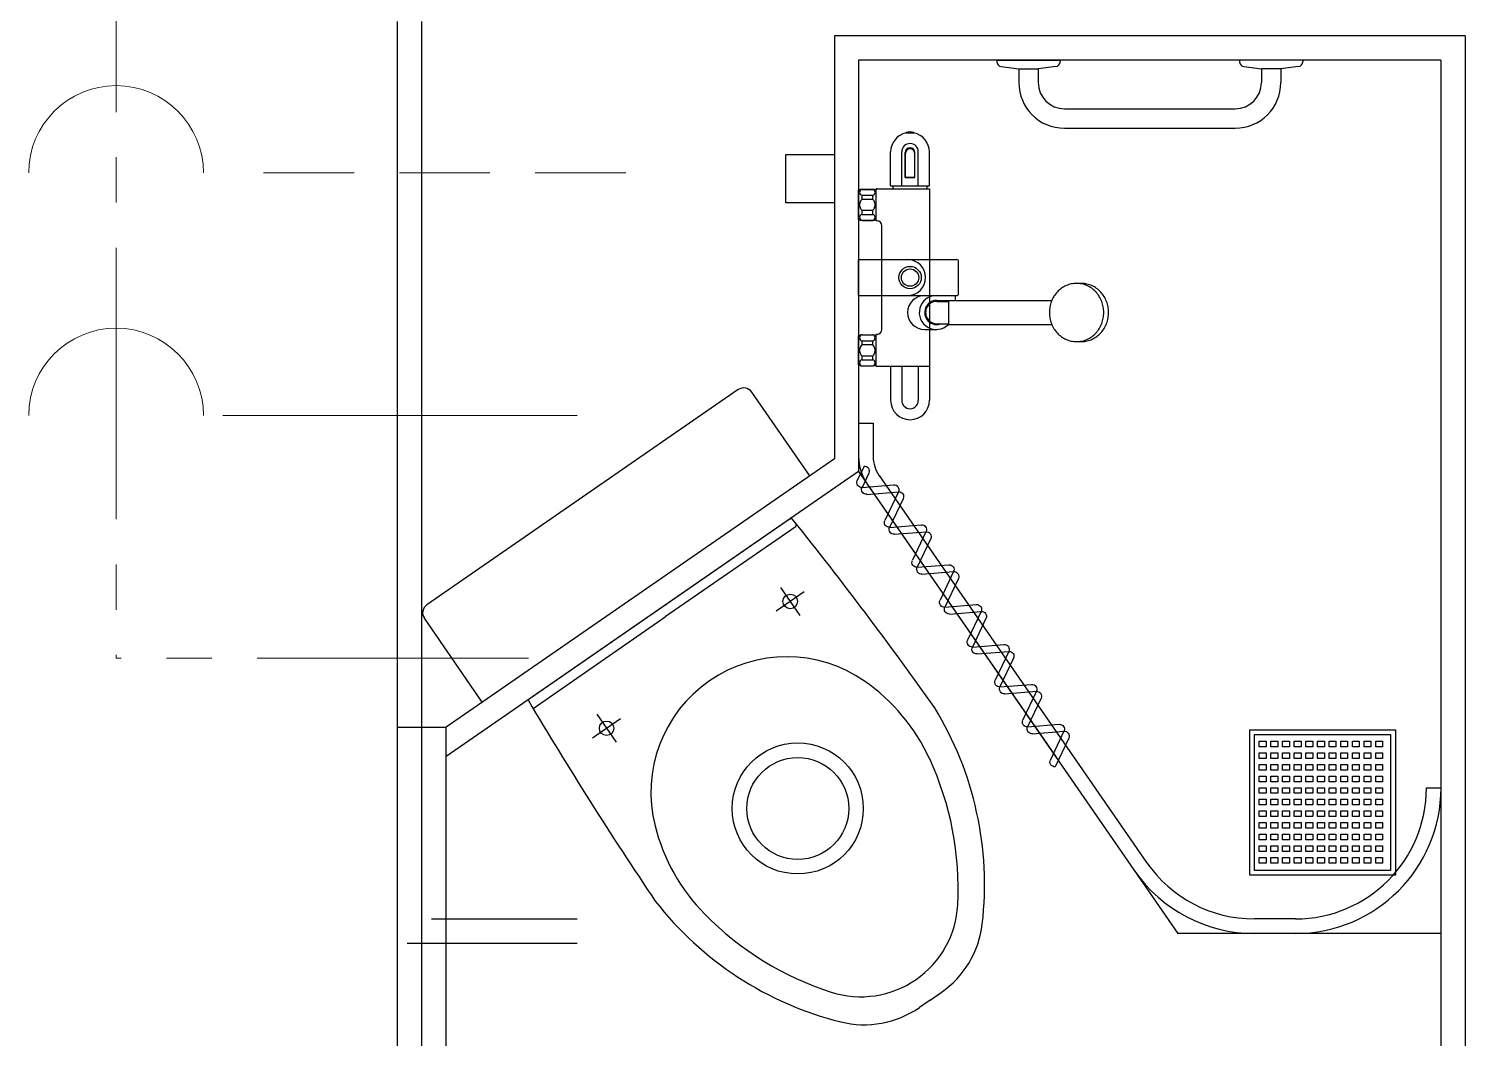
# Model space of a CAD drawing. Extents: x 475189 to 476029, y 1007718 to 1008015.
# Drawn here: x 475795.38 to 475803.32, y 1007849.96 to 1007855.54 of the extents above; entities that cross this region are included whole.
import ezdxf
from ezdxf.enums import TextEntityAlignment as Align

# ---------------------------------------------------------------- set-up
doc = ezdxf.new("R2010")
doc.units = 0
doc.header["$LTSCALE"] = 2
doc.header["$MEASUREMENT"] = 0
doc.linetypes.add('CENTER2', pattern=[1.125, 0.75, -0.125, 0.125, -0.125])
doc.linetypes.add('HIDDEN', pattern=[0.375, 0.25, -0.125])
doc.layers.get('0').update_dxf_attribs({"linetype": 'CONTINUOUS', "lineweight": 0})
doc.layers.add('CUBICLE', color=132, linetype='CONTINUOUS')
doc.layers.add('Lining', color=151, linetype='CONTINUOUS')
doc.layers.add('R.B', color=6, linetype='CONTINUOUS', lineweight=0)
doc.layers.add('TEXT', color=1, linetype='CONTINUOUS', lineweight=0)
doc.styles.add('ROMANS', font='ROMANS.SHX')
doc.styles.add('XT03_5', font='romans', dxfattribs={"width": 0.6, "height": 87.5})

# ---------------------------------------------------------------- blocks, each defined once
blk = doc.blocks.new('EXISTING')
at = {"color": 8, "linetype": 'CENTER2'}
for p in [(475795.8664, 1007858.8299), (475798.1449, 1007852.0626)]:
    blk.add_line(p, (475795.8665, 1007852.0626), dxfattribs=at)
at = {"color": 8, "linetype": 'HIDDEN'}
blk.add_line((475798.681, 1007854.7431), (475796.4562, 1007854.7431), dxfattribs=at)
at = {"color": 8}
blk.add_line((475798.4129, 1007853.4028), (475796.4562, 1007853.4028), dxfattribs=at)
for centre in [(475795.8665, 1007854.7431), (475795.8665, 1007853.4028)]:
    blk.add_arc(centre, 0.4825, 0, 180, dxfattribs=at)
at = {"layer": 'CUBICLE', "color": 8}
for p, q in [((475799.8336, 1007855.4999), (475799.8336, 1007853.1633)), ((475803.3183, 1007855.4999), (475799.8336, 1007855.4999)), ((475803.3183, 1007855.4999), (475803.3183, 1007845.582)), ((475799.9676, 1007855.3658), (475799.9676, 1007853.1766)), ((475803.1842, 1007855.3658), (475799.9676, 1007855.3658)), ((475800.7316, 1007855.3658), (475800.7316, 1007855.3574)), ((475800.7316, 1007855.3658), (475801.08, 1007855.3658)), ((475801.08, 1007855.3658), (475801.08, 1007855.3574)), ((475802.4203, 1007855.3658), (475802.0718, 1007855.3658)), ((475802.0718, 1007855.3658), (475802.0718, 1007855.3574)), ((475802.4203, 1007855.3658), (475802.4203, 1007855.3574)), ((475803.1842, 1007855.3658), (475803.1842, 1007845.582)), ((475800.7551, 1007855.3308), (475800.8522, 1007855.3188)), ((475800.8522, 1007855.3188), (475800.8522, 1007855.2425)), ((475800.8522, 1007855.3188), (475800.9594, 1007855.3188)), ((475801.0565, 1007855.3308), (475800.9594, 1007855.3188)), ((475800.9594, 1007855.3188), (475800.9594, 1007855.2425)), ((475802.0954, 1007855.3308), (475802.1924, 1007855.3188)), ((475802.1924, 1007855.3188), (475802.1924, 1007855.2425)), ((475802.2997, 1007855.3188), (475802.1924, 1007855.3188)), ((475802.3968, 1007855.3308), (475802.2997, 1007855.3188)), ((475802.2997, 1007855.3188), (475802.2997, 1007855.2425)), ((475799.8336, 1007855.0637), (475799.8336, 1007853.6309)), ((475801.1042, 1007855.0978), (475802.0477, 1007855.0978)), ((475800.2303, 1007854.9643), (475800.2303, 1007854.9649)), ((475800.2303, 1007854.9643), (475800.2732, 1007854.9643)), ((475800.2732, 1007854.9649), (475800.2732, 1007854.9643)), ((475801.1042, 1007854.9906), (475802.0477, 1007854.9906)), ((475799.5655, 1007854.5778), (475799.5655, 1007854.8458)), ((475799.5655, 1007854.8458), (475799.8336, 1007854.8458)), ((475800.1445, 1007854.6716), (475800.1445, 1007854.8592)), ((475800.2062, 1007854.6716), (475800.2062, 1007854.86)), ((475800.225, 1007854.7172), (475800.225, 1007854.8558)), ((475800.2263, 1007854.7198), (475800.2263, 1007854.8552)), ((475800.2772, 1007854.7198), (475800.2772, 1007854.8552)), ((475800.2786, 1007854.7172), (475800.2786, 1007854.8558)), ((475800.2973, 1007854.6716), (475800.2973, 1007854.86)), ((475800.359, 1007854.6716), (475800.359, 1007854.8592)), ((475799.9676, 1007854.4866), (475799.9676, 1007854.6475)), ((475799.9864, 1007854.6528), (475800.0454, 1007854.6528)), ((475799.9864, 1007854.652), (475799.9864, 1007854.6528)), ((475799.9864, 1007854.652), (475800.0454, 1007854.652)), ((475800.0454, 1007854.652), (475800.0454, 1007854.6528)), ((475800.0641, 1007854.6555), (475800.359, 1007854.6555)), ((475800.0641, 1007854.4786), (475800.0641, 1007854.6555)), ((475800.0695, 1007854.6555), (475800.0641, 1007854.6555)), ((475800.1445, 1007854.6716), (475800.359, 1007854.6716)), ((475800.1579, 1007854.6555), (475800.1579, 1007854.6716)), ((475800.225, 1007854.7172), (475800.2786, 1007854.7172)), ((475800.2263, 1007854.7198), (475800.2772, 1007854.7198)), ((475800.3456, 1007854.6555), (475800.3456, 1007854.6716)), ((475800.359, 1007854.6555), (475800.359, 1007854.165)), ((475799.8336, 1007854.5778), (475799.5655, 1007854.5778)), ((475799.9864, 1007854.6198), (475800.0454, 1007854.6198)), ((475799.9864, 1007854.5992), (475799.9864, 1007854.6198)), ((475799.9864, 1007854.5992), (475800.0454, 1007854.5992)), ((475800.0454, 1007854.5992), (475800.0454, 1007854.6198)), ((475800.0454, 1007854.5349), (475799.9864, 1007854.5349)), ((475799.9864, 1007854.5143), (475799.9864, 1007854.5349)), ((475799.9864, 1007854.5143), (475800.0454, 1007854.5143)), ((475800.0454, 1007854.5143), (475800.0454, 1007854.5349)), ((475799.9864, 1007854.4821), (475800.0454, 1007854.4821)), ((475799.9864, 1007854.4821), (475799.9864, 1007854.4813)), ((475799.9864, 1007854.4813), (475800.0454, 1007854.4813)), ((475800.0454, 1007854.4821), (475800.0454, 1007854.4813)), ((475800.0695, 1007854.4786), (475800.0641, 1007854.4786)), ((475800.0963, 1007853.8782), (475800.0963, 1007854.4518)), ((475799.9676, 1007854.2642), (475800.2384, 1007854.2642)), ((475799.9676, 1007854.0658), (475799.9676, 1007854.2642)), ((475800.2384, 1007854.2642), (475800.5091, 1007854.2642)), ((475800.5198, 1007854.0765), (475800.5198, 1007854.2534)), ((475800.359, 1007854.165), (475800.359, 1007853.6744)), ((475799.9676, 1007854.0658), (475800.2384, 1007854.0658)), ((475800.2384, 1007854.0658), (475800.5091, 1007854.0658)), ((475800.3994, 1007854.039), (475800.5023, 1007854.039)), ((475800.3994, 1007854.0336), (475800.4637, 1007854.0336)), ((475800.4637, 1007854.039), (475801.0349, 1007854.039)), ((475800.4637, 1007854.039), (475800.4637, 1007853.905)), ((475800.5023, 1007854.039), (475800.5023, 1007854.0658)), ((475800.0641, 1007853.6744), (475800.0641, 1007853.8514)), ((475800.0695, 1007853.8514), (475800.0641, 1007853.8514)), ((475800.3322, 1007853.8782), (475800.3994, 1007853.8782)), ((475800.3994, 1007853.9103), (475800.4637, 1007853.9103)), ((475800.4637, 1007853.905), (475801.0349, 1007853.905)), ((475799.9676, 1007853.6825), (475799.9676, 1007853.8433)), ((475799.9864, 1007853.8487), (475800.0454, 1007853.8487)), ((475799.9864, 1007853.8478), (475799.9864, 1007853.8487)), ((475799.9864, 1007853.8478), (475800.0454, 1007853.8478)), ((475799.9864, 1007853.7951), (475799.9864, 1007853.8157)), ((475799.9864, 1007853.8157), (475800.0454, 1007853.8157)), ((475799.9864, 1007853.7951), (475800.0454, 1007853.7951)), ((475800.0454, 1007853.8478), (475800.0454, 1007853.8487)), ((475800.0454, 1007853.7951), (475800.0454, 1007853.8157)), ((475800.0454, 1007853.7307), (475799.9864, 1007853.7307)), ((475799.9864, 1007853.7101), (475799.9864, 1007853.7307)), ((475799.9864, 1007853.7101), (475800.0454, 1007853.7101)), ((475800.0454, 1007853.7101), (475800.0454, 1007853.7307)), ((475799.9864, 1007853.678), (475800.0454, 1007853.678)), ((475799.9864, 1007853.678), (475799.9864, 1007853.6771)), ((475799.9864, 1007853.6771), (475800.0454, 1007853.6771)), ((475800.0454, 1007853.678), (475800.0454, 1007853.6771)), ((475800.359, 1007853.6744), (475800.0641, 1007853.6744)), ((475800.1445, 1007853.6744), (475800.1445, 1007853.4868)), ((475800.2062, 1007853.6744), (475800.2062, 1007853.4861)), ((475800.2973, 1007853.6744), (475800.2973, 1007853.4861)), ((475800.359, 1007853.6744), (475800.359, 1007853.4868)), ((475799.3027, 1007853.5458), (475797.5824, 1007852.3567)), ((475799.6974, 1007853.0691), (475799.3773, 1007853.5322)), ((475799.9676, 1007853.3611), (475800.048, 1007853.3611)), ((475799.9676, 1007853.3611), (475799.9676, 1007853.093)), ((475800.048, 1007853.3611), (475800.048, 1007853.1766)), ((475799.8336, 1007853.1633), (475797.6892, 1007851.6811)), ((475799.9676, 1007853.093), (475797.6892, 1007851.5181)), ((475799.9974, 1007853.1229), (475799.9599, 1007853.0437)), ((475799.9676, 1007853.093), (475801.7316, 1007850.5409)), ((475800.0238, 1007853.0847), (475799.9863, 1007853.0055)), ((475800.0806, 1007853.0709), (475801.558, 1007850.9336)), ((475799.9863, 1007853.0055), (475800.1609, 1007853.0197)), ((475800.0127, 1007852.9673), (475800.1873, 1007852.9815)), ((475800.0152, 1007853.0242), (475801.0589, 1007851.5142)), ((475800.1873, 1007852.9815), (475800.1123, 1007852.8232)), ((475800.2137, 1007852.9433), (475800.1387, 1007852.785)), ((475799.5849, 1007852.8284), (475798.1542, 1007851.8395)), ((475799.6166, 1007852.7852), (475798.9, 1007852.2899)), ((475800.1387, 1007852.785), (475800.3134, 1007852.7992)), ((475800.1651, 1007852.7468), (475800.3397, 1007852.761)), ((475800.3397, 1007852.761), (475800.2647, 1007852.6027)), ((475800.3661, 1007852.7228), (475800.2911, 1007852.5645)), ((475800.2911, 1007852.5645), (475800.4657, 1007852.5787)), ((475800.3175, 1007852.5263), (475800.4921, 1007852.5405)), ((475800.4921, 1007852.5405), (475800.4171, 1007852.3822)), ((475800.5185, 1007852.5023), (475800.4435, 1007852.344)), ((475799.6672, 1007852.4292), (475799.5129, 1007852.3225)), ((475799.5367, 1007852.453), (475799.6434, 1007852.2987)), ((475800.4435, 1007852.344), (475800.6182, 1007852.3582)), ((475797.8893, 1007851.8193), (475797.5692, 1007852.2824)), ((475798.1693, 1007851.7848), (475798.9, 1007852.2899)), ((475800.4699, 1007852.3058), (475800.6445, 1007852.32)), ((475800.6445, 1007852.32), (475800.5695, 1007852.1617)), ((475800.6709, 1007852.2818), (475800.5959, 1007852.1235)), ((475800.5959, 1007852.1235), (475800.7706, 1007852.1377)), ((475800.6223, 1007852.0853), (475800.797, 1007852.0995)), ((475800.7969, 1007852.0995), (475800.7219, 1007851.9412)), ((475800.8233, 1007852.0613), (475800.7483, 1007851.903)), ((475800.7483, 1007851.903), (475800.923, 1007851.9172)), ((475800.7747, 1007851.8648), (475800.9494, 1007851.879)), ((475800.9494, 1007851.879), (475800.8743, 1007851.7207)), ((475800.9758, 1007851.8408), (475800.9007, 1007851.6825)), ((475798.4986, 1007851.6214), (475798.6529, 1007851.7281)), ((475798.5224, 1007851.7519), (475798.6291, 1007851.5975)), ((475797.4211, 1007845.3139), (475797.4211, 1007851.6811)), ((475797.4211, 1007851.6811), (475797.6892, 1007851.6811)), ((475797.5552, 1007849.4151), (475797.5552, 1007851.6811)), ((475797.6892, 1007849.4151), (475797.6892, 1007851.6811)), ((475800.9007, 1007851.6825), (475801.0754, 1007851.6967)), ((475800.9271, 1007851.6443), (475801.1018, 1007851.6585)), ((475801.1018, 1007851.6585), (475801.0268, 1007851.5001)), ((475802.1281, 1007850.8626), (475802.1281, 1007851.6667)), ((475802.1281, 1007851.6667), (475802.9323, 1007851.6667)), ((475802.1549, 1007850.8894), (475802.1549, 1007851.6399)), ((475802.1549, 1007851.6399), (475802.9055, 1007851.6399)), ((475802.9055, 1007851.6399), (475802.9055, 1007850.8894)), ((475802.9323, 1007851.6667), (475802.9323, 1007850.8626)), ((475801.1281, 1007851.6203), (475801.0532, 1007851.462)), ((475802.1808, 1007851.5726), (475802.1808, 1007851.6038)), ((475802.1808, 1007851.6038), (475802.2182, 1007851.6038)), ((475802.2182, 1007851.5726), (475802.1808, 1007851.5726)), ((475802.2182, 1007851.6038), (475802.2182, 1007851.5726)), ((475802.2451, 1007851.5726), (475802.2451, 1007851.6038)), ((475802.2451, 1007851.6038), (475802.2825, 1007851.6038)), ((475802.2825, 1007851.5726), (475802.2451, 1007851.5726)), ((475802.2825, 1007851.6038), (475802.2825, 1007851.5726)), ((475802.3095, 1007851.5726), (475802.3095, 1007851.6038)), ((475802.3095, 1007851.6038), (475802.3469, 1007851.6038)), ((475802.3469, 1007851.5726), (475802.3095, 1007851.5726)), ((475802.3469, 1007851.6038), (475802.3469, 1007851.5726)), ((475802.3738, 1007851.5726), (475802.3738, 1007851.6038)), ((475802.3738, 1007851.6038), (475802.4112, 1007851.6038)), ((475802.4112, 1007851.5726), (475802.3738, 1007851.5726)), ((475802.4112, 1007851.6038), (475802.4112, 1007851.5726)), ((475802.4381, 1007851.5726), (475802.4381, 1007851.6038)), ((475802.4381, 1007851.6038), (475802.4755, 1007851.6038)), ((475802.4755, 1007851.5726), (475802.4381, 1007851.5726)), ((475802.4755, 1007851.6038), (475802.4755, 1007851.5726)), ((475802.5025, 1007851.5726), (475802.5025, 1007851.6038)), ((475802.5025, 1007851.6038), (475802.5399, 1007851.6038)), ((475802.5399, 1007851.5726), (475802.5025, 1007851.5726)), ((475802.5399, 1007851.6038), (475802.5399, 1007851.5726)), ((475802.5668, 1007851.5726), (475802.5668, 1007851.6038)), ((475802.5668, 1007851.6038), (475802.6042, 1007851.6038)), ((475802.6042, 1007851.5726), (475802.5668, 1007851.5726)), ((475802.6042, 1007851.6038), (475802.6042, 1007851.5726)), ((475802.6311, 1007851.5726), (475802.6311, 1007851.6038)), ((475802.6311, 1007851.6038), (475802.6685, 1007851.6038)), ((475802.6685, 1007851.5726), (475802.6311, 1007851.5726)), ((475802.6685, 1007851.6038), (475802.6685, 1007851.5726)), ((475802.6955, 1007851.5726), (475802.6955, 1007851.6038)), ((475802.6955, 1007851.6038), (475802.7329, 1007851.6038)), ((475802.7329, 1007851.5726), (475802.6955, 1007851.5726)), ((475802.7329, 1007851.6038), (475802.7329, 1007851.5726)), ((475802.7598, 1007851.5726), (475802.7598, 1007851.6038)), ((475802.7598, 1007851.6038), (475802.7972, 1007851.6038)), ((475802.7972, 1007851.5726), (475802.7598, 1007851.5726)), ((475802.7972, 1007851.6038), (475802.7972, 1007851.5726)), ((475802.8241, 1007851.5726), (475802.8241, 1007851.6038)), ((475802.8241, 1007851.6038), (475802.8615, 1007851.6038)), ((475802.8615, 1007851.5726), (475802.8241, 1007851.5726)), ((475802.8615, 1007851.6038), (475802.8615, 1007851.5726)), ((475802.1808, 1007851.5083), (475802.1808, 1007851.5394)), ((475802.1808, 1007851.5394), (475802.2182, 1007851.5394)), ((475802.2182, 1007851.5083), (475802.1808, 1007851.5083)), ((475802.1808, 1007851.4439), (475802.1808, 1007851.4751)), ((475802.1808, 1007851.4751), (475802.2182, 1007851.4751)), ((475802.2182, 1007851.5394), (475802.2182, 1007851.5083)), ((475802.2182, 1007851.4751), (475802.2182, 1007851.4439)), ((475802.2451, 1007851.5083), (475802.2451, 1007851.5394)), ((475802.2451, 1007851.5394), (475802.2825, 1007851.5394)), ((475802.2825, 1007851.5083), (475802.2451, 1007851.5083)), ((475802.2451, 1007851.4439), (475802.2451, 1007851.4751)), ((475802.2451, 1007851.4751), (475802.2825, 1007851.4751)), ((475802.2825, 1007851.5394), (475802.2825, 1007851.5083)), ((475802.2825, 1007851.4751), (475802.2825, 1007851.4439)), ((475802.3095, 1007851.5083), (475802.3095, 1007851.5394)), ((475802.3095, 1007851.5394), (475802.3469, 1007851.5394)), ((475802.3469, 1007851.5083), (475802.3095, 1007851.5083)), ((475802.3095, 1007851.4439), (475802.3095, 1007851.4751)), ((475802.3095, 1007851.4751), (475802.3469, 1007851.4751)), ((475802.3469, 1007851.5394), (475802.3469, 1007851.5083)), ((475802.3469, 1007851.4751), (475802.3469, 1007851.4439)), ((475802.3738, 1007851.5083), (475802.3738, 1007851.5394)), ((475802.3738, 1007851.5394), (475802.4112, 1007851.5394)), ((475802.4112, 1007851.5083), (475802.3738, 1007851.5083)), ((475802.3738, 1007851.4439), (475802.3738, 1007851.4751)), ((475802.3738, 1007851.4751), (475802.4112, 1007851.4751)), ((475802.4112, 1007851.5394), (475802.4112, 1007851.5083)), ((475802.4112, 1007851.4751), (475802.4112, 1007851.4439)), ((475802.4381, 1007851.5083), (475802.4381, 1007851.5394)), ((475802.4381, 1007851.5394), (475802.4755, 1007851.5394)), ((475802.4755, 1007851.5083), (475802.4381, 1007851.5083)), ((475802.4381, 1007851.4439), (475802.4381, 1007851.4751)), ((475802.4381, 1007851.4751), (475802.4755, 1007851.4751)), ((475802.4755, 1007851.5394), (475802.4755, 1007851.5083)), ((475802.4755, 1007851.4751), (475802.4755, 1007851.4439)), ((475802.5025, 1007851.5083), (475802.5025, 1007851.5394)), ((475802.5025, 1007851.5394), (475802.5399, 1007851.5394)), ((475802.5399, 1007851.5083), (475802.5025, 1007851.5083)), ((475802.5025, 1007851.4439), (475802.5025, 1007851.4751)), ((475802.5025, 1007851.4751), (475802.5399, 1007851.4751)), ((475802.5399, 1007851.5394), (475802.5399, 1007851.5083)), ((475802.5399, 1007851.4751), (475802.5399, 1007851.4439)), ((475802.5668, 1007851.5083), (475802.5668, 1007851.5394)), ((475802.5668, 1007851.5394), (475802.6042, 1007851.5394)), ((475802.6042, 1007851.5083), (475802.5668, 1007851.5083)), ((475802.5668, 1007851.4439), (475802.5668, 1007851.4751)), ((475802.5668, 1007851.4751), (475802.6042, 1007851.4751)), ((475802.6042, 1007851.5394), (475802.6042, 1007851.5083)), ((475802.6042, 1007851.4751), (475802.6042, 1007851.4439)), ((475802.6311, 1007851.5083), (475802.6311, 1007851.5394)), ((475802.6311, 1007851.5394), (475802.6685, 1007851.5394)), ((475802.6685, 1007851.5083), (475802.6311, 1007851.5083)), ((475802.6311, 1007851.4439), (475802.6311, 1007851.4751)), ((475802.6311, 1007851.4751), (475802.6685, 1007851.4751)), ((475802.6685, 1007851.5394), (475802.6685, 1007851.5083)), ((475802.6685, 1007851.4751), (475802.6685, 1007851.4439)), ((475802.6955, 1007851.5083), (475802.6955, 1007851.5394)), ((475802.6955, 1007851.5394), (475802.7329, 1007851.5394)), ((475802.7329, 1007851.5083), (475802.6955, 1007851.5083)), ((475802.6955, 1007851.4439), (475802.6955, 1007851.4751)), ((475802.6955, 1007851.4751), (475802.7329, 1007851.4751)), ((475802.7329, 1007851.5394), (475802.7329, 1007851.5083)), ((475802.7329, 1007851.4751), (475802.7329, 1007851.4439)), ((475802.7598, 1007851.5083), (475802.7598, 1007851.5394)), ((475802.7598, 1007851.5394), (475802.7972, 1007851.5394)), ((475802.7972, 1007851.5083), (475802.7598, 1007851.5083)), ((475802.7598, 1007851.4439), (475802.7598, 1007851.4751)), ((475802.7598, 1007851.4751), (475802.7972, 1007851.4751)), ((475802.7972, 1007851.5394), (475802.7972, 1007851.5083)), ((475802.7972, 1007851.4751), (475802.7972, 1007851.4439)), ((475802.8241, 1007851.5083), (475802.8241, 1007851.5394)), ((475802.8241, 1007851.5394), (475802.8615, 1007851.5394)), ((475802.8615, 1007851.5083), (475802.8241, 1007851.5083)), ((475802.8241, 1007851.4439), (475802.8241, 1007851.4751)), ((475802.8241, 1007851.4751), (475802.8615, 1007851.4751)), ((475802.8615, 1007851.5394), (475802.8615, 1007851.5083)), ((475802.8615, 1007851.4751), (475802.8615, 1007851.4439)), ((475802.2182, 1007851.4439), (475802.1808, 1007851.4439)), ((475802.1808, 1007851.3796), (475802.1808, 1007851.4108)), ((475802.1808, 1007851.4108), (475802.2182, 1007851.4108)), ((475802.2182, 1007851.4108), (475802.2182, 1007851.3796)), ((475802.2825, 1007851.4439), (475802.2451, 1007851.4439)), ((475802.2451, 1007851.3796), (475802.2451, 1007851.4108)), ((475802.2451, 1007851.4108), (475802.2825, 1007851.4108)), ((475802.2825, 1007851.4108), (475802.2825, 1007851.3796)), ((475802.3469, 1007851.4439), (475802.3095, 1007851.4439)), ((475802.3095, 1007851.3796), (475802.3095, 1007851.4108)), ((475802.3095, 1007851.4108), (475802.3469, 1007851.4108)), ((475802.3469, 1007851.4108), (475802.3469, 1007851.3796)), ((475802.4112, 1007851.4439), (475802.3738, 1007851.4439)), ((475802.3738, 1007851.3796), (475802.3738, 1007851.4108)), ((475802.3738, 1007851.4108), (475802.4112, 1007851.4108)), ((475802.4112, 1007851.4108), (475802.4112, 1007851.3796)), ((475802.4755, 1007851.4439), (475802.4381, 1007851.4439)), ((475802.4381, 1007851.3796), (475802.4381, 1007851.4108)), ((475802.4381, 1007851.4108), (475802.4755, 1007851.4108)), ((475802.4755, 1007851.4108), (475802.4755, 1007851.3796)), ((475802.5399, 1007851.4439), (475802.5025, 1007851.4439)), ((475802.5025, 1007851.3796), (475802.5025, 1007851.4108)), ((475802.5025, 1007851.4108), (475802.5399, 1007851.4108)), ((475802.5399, 1007851.4108), (475802.5399, 1007851.3796)), ((475802.6042, 1007851.4439), (475802.5668, 1007851.4439)), ((475802.5668, 1007851.3796), (475802.5668, 1007851.4108)), ((475802.5668, 1007851.4108), (475802.6042, 1007851.4108)), ((475802.6042, 1007851.4108), (475802.6042, 1007851.3796)), ((475802.6685, 1007851.4439), (475802.6311, 1007851.4439)), ((475802.6311, 1007851.3796), (475802.6311, 1007851.4108)), ((475802.6311, 1007851.4108), (475802.6685, 1007851.4108)), ((475802.6685, 1007851.4108), (475802.6685, 1007851.3796)), ((475802.7329, 1007851.4439), (475802.6955, 1007851.4439)), ((475802.6955, 1007851.3796), (475802.6955, 1007851.4108)), ((475802.6955, 1007851.4108), (475802.7329, 1007851.4108)), ((475802.7329, 1007851.4108), (475802.7329, 1007851.3796)), ((475802.7972, 1007851.4439), (475802.7598, 1007851.4439)), ((475802.7598, 1007851.3796), (475802.7598, 1007851.4108)), ((475802.7598, 1007851.4108), (475802.7972, 1007851.4108)), ((475802.7972, 1007851.4108), (475802.7972, 1007851.3796)), ((475802.8615, 1007851.4439), (475802.8241, 1007851.4439)), ((475802.8241, 1007851.3796), (475802.8241, 1007851.4108)), ((475802.8241, 1007851.4108), (475802.8615, 1007851.4108)), ((475802.8615, 1007851.4108), (475802.8615, 1007851.3796)), ((475802.2182, 1007851.3796), (475802.1808, 1007851.3796)), ((475802.1808, 1007851.3153), (475802.1808, 1007851.3464)), ((475802.1808, 1007851.3464), (475802.2182, 1007851.3464)), ((475802.2182, 1007851.3153), (475802.1808, 1007851.3153)), ((475802.2182, 1007851.3464), (475802.2182, 1007851.3153)), ((475802.2825, 1007851.3796), (475802.2451, 1007851.3796)), ((475802.2451, 1007851.3153), (475802.2451, 1007851.3464)), ((475802.2451, 1007851.3464), (475802.2825, 1007851.3464)), ((475802.2825, 1007851.3153), (475802.2451, 1007851.3153)), ((475802.2825, 1007851.3464), (475802.2825, 1007851.3153)), ((475802.3469, 1007851.3796), (475802.3095, 1007851.3796)), ((475802.3095, 1007851.3153), (475802.3095, 1007851.3464)), ((475802.3095, 1007851.3464), (475802.3469, 1007851.3464)), ((475802.3469, 1007851.3153), (475802.3095, 1007851.3153)), ((475802.3469, 1007851.3464), (475802.3469, 1007851.3153)), ((475802.4112, 1007851.3796), (475802.3738, 1007851.3796)), ((475802.3738, 1007851.3153), (475802.3738, 1007851.3464)), ((475802.3738, 1007851.3464), (475802.4112, 1007851.3464)), ((475802.4112, 1007851.3153), (475802.3738, 1007851.3153)), ((475802.4112, 1007851.3464), (475802.4112, 1007851.3153)), ((475802.4755, 1007851.3796), (475802.4381, 1007851.3796)), ((475802.4381, 1007851.3153), (475802.4381, 1007851.3464)), ((475802.4381, 1007851.3464), (475802.4755, 1007851.3464)), ((475802.4755, 1007851.3153), (475802.4381, 1007851.3153)), ((475802.4755, 1007851.3464), (475802.4755, 1007851.3153)), ((475802.5399, 1007851.3796), (475802.5025, 1007851.3796)), ((475802.5025, 1007851.3153), (475802.5025, 1007851.3464)), ((475802.5025, 1007851.3464), (475802.5399, 1007851.3464)), ((475802.5399, 1007851.3153), (475802.5025, 1007851.3153)), ((475802.5399, 1007851.3464), (475802.5399, 1007851.3153)), ((475802.6042, 1007851.3796), (475802.5668, 1007851.3796)), ((475802.5668, 1007851.3153), (475802.5668, 1007851.3464)), ((475802.5668, 1007851.3464), (475802.6042, 1007851.3464)), ((475802.6042, 1007851.3153), (475802.5668, 1007851.3153)), ((475802.6042, 1007851.3464), (475802.6042, 1007851.3153)), ((475802.6685, 1007851.3796), (475802.6311, 1007851.3796)), ((475802.6311, 1007851.3153), (475802.6311, 1007851.3464)), ((475802.6311, 1007851.3464), (475802.6685, 1007851.3464)), ((475802.6685, 1007851.3153), (475802.6311, 1007851.3153)), ((475802.6685, 1007851.3464), (475802.6685, 1007851.3153)), ((475802.7329, 1007851.3796), (475802.6955, 1007851.3796)), ((475802.6955, 1007851.3153), (475802.6955, 1007851.3464)), ((475802.6955, 1007851.3464), (475802.7329, 1007851.3464)), ((475802.7329, 1007851.3153), (475802.6955, 1007851.3153)), ((475802.7329, 1007851.3464), (475802.7329, 1007851.3153)), ((475802.7972, 1007851.3796), (475802.7598, 1007851.3796)), ((475802.7598, 1007851.3153), (475802.7598, 1007851.3464)), ((475802.7598, 1007851.3464), (475802.7972, 1007851.3464)), ((475802.7972, 1007851.3153), (475802.7598, 1007851.3153)), ((475802.7972, 1007851.3464), (475802.7972, 1007851.3153)), ((475802.8615, 1007851.3796), (475802.8241, 1007851.3796)), ((475802.8241, 1007851.3153), (475802.8241, 1007851.3464)), ((475802.8241, 1007851.3464), (475802.8615, 1007851.3464)), ((475802.8615, 1007851.3153), (475802.8241, 1007851.3153)), ((475802.8615, 1007851.3464), (475802.8615, 1007851.3153)), ((475803.1038, 1007851.3451), (475803.1842, 1007851.3451)), ((475802.1808, 1007851.2509), (475802.1808, 1007851.2821)), ((475802.1808, 1007851.2821), (475802.2182, 1007851.2821)), ((475802.2182, 1007851.2509), (475802.1808, 1007851.2509)), ((475802.2182, 1007851.2821), (475802.2182, 1007851.2509)), ((475802.2451, 1007851.2509), (475802.2451, 1007851.2821)), ((475802.2451, 1007851.2821), (475802.2825, 1007851.2821)), ((475802.2825, 1007851.2509), (475802.2451, 1007851.2509)), ((475802.2825, 1007851.2821), (475802.2825, 1007851.2509)), ((475802.3095, 1007851.2509), (475802.3095, 1007851.2821)), ((475802.3095, 1007851.2821), (475802.3469, 1007851.2821)), ((475802.3469, 1007851.2509), (475802.3095, 1007851.2509)), ((475802.3469, 1007851.2821), (475802.3469, 1007851.2509)), ((475802.3738, 1007851.2509), (475802.3738, 1007851.2821)), ((475802.3738, 1007851.2821), (475802.4112, 1007851.2821)), ((475802.4112, 1007851.2509), (475802.3738, 1007851.2509)), ((475802.4112, 1007851.2821), (475802.4112, 1007851.2509)), ((475802.4381, 1007851.2509), (475802.4381, 1007851.2821)), ((475802.4381, 1007851.2821), (475802.4755, 1007851.2821)), ((475802.4755, 1007851.2509), (475802.4381, 1007851.2509)), ((475802.4755, 1007851.2821), (475802.4755, 1007851.2509)), ((475802.5025, 1007851.2509), (475802.5025, 1007851.2821)), ((475802.5025, 1007851.2821), (475802.5399, 1007851.2821)), ((475802.5399, 1007851.2509), (475802.5025, 1007851.2509)), ((475802.5399, 1007851.2821), (475802.5399, 1007851.2509)), ((475802.5668, 1007851.2509), (475802.5668, 1007851.2821)), ((475802.5668, 1007851.2821), (475802.6042, 1007851.2821)), ((475802.6042, 1007851.2509), (475802.5668, 1007851.2509)), ((475802.6042, 1007851.2821), (475802.6042, 1007851.2509)), ((475802.6311, 1007851.2509), (475802.6311, 1007851.2821)), ((475802.6311, 1007851.2821), (475802.6685, 1007851.2821)), ((475802.6685, 1007851.2509), (475802.6311, 1007851.2509)), ((475802.6685, 1007851.2821), (475802.6685, 1007851.2509)), ((475802.6955, 1007851.2509), (475802.6955, 1007851.2821)), ((475802.6955, 1007851.2821), (475802.7329, 1007851.2821)), ((475802.7329, 1007851.2509), (475802.6955, 1007851.2509)), ((475802.7329, 1007851.2821), (475802.7329, 1007851.2509)), ((475802.7598, 1007851.2509), (475802.7598, 1007851.2821)), ((475802.7598, 1007851.2821), (475802.7972, 1007851.2821)), ((475802.7972, 1007851.2509), (475802.7598, 1007851.2509)), ((475802.7972, 1007851.2821), (475802.7972, 1007851.2509)), ((475802.8241, 1007851.2509), (475802.8241, 1007851.2821)), ((475802.8241, 1007851.2821), (475802.8615, 1007851.2821)), ((475802.8615, 1007851.2509), (475802.8241, 1007851.2509)), ((475802.8615, 1007851.2821), (475802.8615, 1007851.2509)), ((475802.1808, 1007851.1866), (475802.1808, 1007851.2178)), ((475802.1808, 1007851.2178), (475802.2182, 1007851.2178)), ((475802.2182, 1007851.1866), (475802.1808, 1007851.1866)), ((475802.1808, 1007851.1223), (475802.1808, 1007851.1534)), ((475802.1808, 1007851.1534), (475802.2182, 1007851.1534)), ((475802.2182, 1007851.2178), (475802.2182, 1007851.1866)), ((475802.2182, 1007851.1534), (475802.2182, 1007851.1223)), ((475802.2451, 1007851.1866), (475802.2451, 1007851.2178)), ((475802.2451, 1007851.2178), (475802.2825, 1007851.2178)), ((475802.2825, 1007851.1866), (475802.2451, 1007851.1866)), ((475802.2451, 1007851.1223), (475802.2451, 1007851.1534)), ((475802.2451, 1007851.1534), (475802.2825, 1007851.1534)), ((475802.2825, 1007851.2178), (475802.2825, 1007851.1866)), ((475802.2825, 1007851.1534), (475802.2825, 1007851.1223)), ((475802.3095, 1007851.1866), (475802.3095, 1007851.2178)), ((475802.3095, 1007851.2178), (475802.3469, 1007851.2178)), ((475802.3469, 1007851.1866), (475802.3095, 1007851.1866)), ((475802.3095, 1007851.1223), (475802.3095, 1007851.1534)), ((475802.3095, 1007851.1534), (475802.3469, 1007851.1534)), ((475802.3469, 1007851.2178), (475802.3469, 1007851.1866)), ((475802.3469, 1007851.1534), (475802.3469, 1007851.1223)), ((475802.3738, 1007851.1866), (475802.3738, 1007851.2178)), ((475802.3738, 1007851.2178), (475802.4112, 1007851.2178)), ((475802.4112, 1007851.1866), (475802.3738, 1007851.1866)), ((475802.3738, 1007851.1223), (475802.3738, 1007851.1534)), ((475802.3738, 1007851.1534), (475802.4112, 1007851.1534)), ((475802.4112, 1007851.2178), (475802.4112, 1007851.1866)), ((475802.4112, 1007851.1534), (475802.4112, 1007851.1223)), ((475802.4381, 1007851.1866), (475802.4381, 1007851.2178)), ((475802.4381, 1007851.2178), (475802.4755, 1007851.2178)), ((475802.4755, 1007851.1866), (475802.4381, 1007851.1866)), ((475802.4381, 1007851.1223), (475802.4381, 1007851.1534)), ((475802.4381, 1007851.1534), (475802.4755, 1007851.1534)), ((475802.4755, 1007851.2178), (475802.4755, 1007851.1866)), ((475802.4755, 1007851.1534), (475802.4755, 1007851.1223)), ((475802.5025, 1007851.1866), (475802.5025, 1007851.2178)), ((475802.5025, 1007851.2178), (475802.5399, 1007851.2178)), ((475802.5399, 1007851.1866), (475802.5025, 1007851.1866)), ((475802.5025, 1007851.1223), (475802.5025, 1007851.1534)), ((475802.5025, 1007851.1534), (475802.5399, 1007851.1534)), ((475802.5399, 1007851.2178), (475802.5399, 1007851.1866)), ((475802.5399, 1007851.1534), (475802.5399, 1007851.1223)), ((475802.5668, 1007851.1866), (475802.5668, 1007851.2178)), ((475802.5668, 1007851.2178), (475802.6042, 1007851.2178)), ((475802.6042, 1007851.1866), (475802.5668, 1007851.1866)), ((475802.5668, 1007851.1223), (475802.5668, 1007851.1534)), ((475802.5668, 1007851.1534), (475802.6042, 1007851.1534)), ((475802.6042, 1007851.2178), (475802.6042, 1007851.1866)), ((475802.6042, 1007851.1534), (475802.6042, 1007851.1223)), ((475802.6311, 1007851.1866), (475802.6311, 1007851.2178)), ((475802.6311, 1007851.2178), (475802.6685, 1007851.2178)), ((475802.6685, 1007851.1866), (475802.6311, 1007851.1866)), ((475802.6311, 1007851.1223), (475802.6311, 1007851.1534)), ((475802.6311, 1007851.1534), (475802.6685, 1007851.1534)), ((475802.6685, 1007851.2178), (475802.6685, 1007851.1866)), ((475802.6685, 1007851.1534), (475802.6685, 1007851.1223)), ((475802.6955, 1007851.1866), (475802.6955, 1007851.2178)), ((475802.6955, 1007851.2178), (475802.7329, 1007851.2178)), ((475802.7329, 1007851.1866), (475802.6955, 1007851.1866)), ((475802.6955, 1007851.1223), (475802.6955, 1007851.1534)), ((475802.6955, 1007851.1534), (475802.7329, 1007851.1534)), ((475802.7329, 1007851.2178), (475802.7329, 1007851.1866)), ((475802.7329, 1007851.1534), (475802.7329, 1007851.1223)), ((475802.7598, 1007851.1866), (475802.7598, 1007851.2178)), ((475802.7598, 1007851.2178), (475802.7972, 1007851.2178)), ((475802.7972, 1007851.1866), (475802.7598, 1007851.1866)), ((475802.7598, 1007851.1223), (475802.7598, 1007851.1534)), ((475802.7598, 1007851.1534), (475802.7972, 1007851.1534)), ((475802.7972, 1007851.2178), (475802.7972, 1007851.1866)), ((475802.7972, 1007851.1534), (475802.7972, 1007851.1223)), ((475802.8241, 1007851.1866), (475802.8241, 1007851.2178)), ((475802.8241, 1007851.2178), (475802.8615, 1007851.2178)), ((475802.8615, 1007851.1866), (475802.8241, 1007851.1866)), ((475802.8241, 1007851.1223), (475802.8241, 1007851.1534)), ((475802.8241, 1007851.1534), (475802.8615, 1007851.1534)), ((475802.8615, 1007851.2178), (475802.8615, 1007851.1866)), ((475802.8615, 1007851.1534), (475802.8615, 1007851.1223)), ((475802.2182, 1007851.1223), (475802.1808, 1007851.1223)), ((475802.1808, 1007851.058), (475802.1808, 1007851.0891)), ((475802.1808, 1007851.0891), (475802.2182, 1007851.0891)), ((475802.2182, 1007851.0891), (475802.2182, 1007851.058)), ((475802.2825, 1007851.1223), (475802.2451, 1007851.1223)), ((475802.2451, 1007851.058), (475802.2451, 1007851.0891)), ((475802.2451, 1007851.0891), (475802.2825, 1007851.0891)), ((475802.2825, 1007851.0891), (475802.2825, 1007851.058)), ((475802.3469, 1007851.1223), (475802.3095, 1007851.1223)), ((475802.3095, 1007851.058), (475802.3095, 1007851.0891)), ((475802.3095, 1007851.0891), (475802.3469, 1007851.0891)), ((475802.3469, 1007851.0891), (475802.3469, 1007851.058)), ((475802.4112, 1007851.1223), (475802.3738, 1007851.1223)), ((475802.3738, 1007851.058), (475802.3738, 1007851.0891)), ((475802.3738, 1007851.0891), (475802.4112, 1007851.0891)), ((475802.4112, 1007851.0891), (475802.4112, 1007851.058)), ((475802.4755, 1007851.1223), (475802.4381, 1007851.1223)), ((475802.4381, 1007851.058), (475802.4381, 1007851.0891)), ((475802.4381, 1007851.0891), (475802.4755, 1007851.0891)), ((475802.4755, 1007851.0891), (475802.4755, 1007851.058)), ((475802.5399, 1007851.1223), (475802.5025, 1007851.1223)), ((475802.5025, 1007851.058), (475802.5025, 1007851.0891)), ((475802.5025, 1007851.0891), (475802.5399, 1007851.0891)), ((475802.5399, 1007851.0891), (475802.5399, 1007851.058)), ((475802.6042, 1007851.1223), (475802.5668, 1007851.1223)), ((475802.5668, 1007851.058), (475802.5668, 1007851.0891)), ((475802.5668, 1007851.0891), (475802.6042, 1007851.0891)), ((475802.6042, 1007851.0891), (475802.6042, 1007851.058)), ((475802.6685, 1007851.1223), (475802.6311, 1007851.1223)), ((475802.6311, 1007851.058), (475802.6311, 1007851.0891)), ((475802.6311, 1007851.0891), (475802.6685, 1007851.0891)), ((475802.6685, 1007851.0891), (475802.6685, 1007851.058)), ((475802.7329, 1007851.1223), (475802.6955, 1007851.1223)), ((475802.6955, 1007851.058), (475802.6955, 1007851.0891)), ((475802.6955, 1007851.0891), (475802.7329, 1007851.0891)), ((475802.7329, 1007851.0891), (475802.7329, 1007851.058)), ((475802.7972, 1007851.1223), (475802.7598, 1007851.1223)), ((475802.7598, 1007851.058), (475802.7598, 1007851.0891)), ((475802.7598, 1007851.0891), (475802.7972, 1007851.0891)), ((475802.7972, 1007851.0891), (475802.7972, 1007851.058)), ((475802.8615, 1007851.1223), (475802.8241, 1007851.1223)), ((475802.8241, 1007851.058), (475802.8241, 1007851.0891)), ((475802.8241, 1007851.0891), (475802.8615, 1007851.0891)), ((475802.8615, 1007851.0891), (475802.8615, 1007851.058)), ((475802.2182, 1007851.058), (475802.1808, 1007851.058)), ((475802.1808, 1007850.9936), (475802.1808, 1007851.0248)), ((475802.1808, 1007851.0248), (475802.2182, 1007851.0248)), ((475802.2182, 1007850.9936), (475802.1808, 1007850.9936)), ((475802.2182, 1007851.0248), (475802.2182, 1007850.9936)), ((475802.2825, 1007851.058), (475802.2451, 1007851.058)), ((475802.2451, 1007850.9936), (475802.2451, 1007851.0248)), ((475802.2451, 1007851.0248), (475802.2825, 1007851.0248)), ((475802.2825, 1007850.9936), (475802.2451, 1007850.9936)), ((475802.2825, 1007851.0248), (475802.2825, 1007850.9936)), ((475802.3469, 1007851.058), (475802.3095, 1007851.058)), ((475802.3095, 1007850.9936), (475802.3095, 1007851.0248)), ((475802.3095, 1007851.0248), (475802.3469, 1007851.0248)), ((475802.3469, 1007850.9936), (475802.3095, 1007850.9936)), ((475802.3469, 1007851.0248), (475802.3469, 1007850.9936)), ((475802.4112, 1007851.058), (475802.3738, 1007851.058)), ((475802.3738, 1007850.9936), (475802.3738, 1007851.0248)), ((475802.3738, 1007851.0248), (475802.4112, 1007851.0248)), ((475802.4112, 1007850.9936), (475802.3738, 1007850.9936)), ((475802.4112, 1007851.0248), (475802.4112, 1007850.9936)), ((475802.4755, 1007851.058), (475802.4381, 1007851.058)), ((475802.4381, 1007850.9936), (475802.4381, 1007851.0248)), ((475802.4381, 1007851.0248), (475802.4755, 1007851.0248)), ((475802.4755, 1007850.9936), (475802.4381, 1007850.9936)), ((475802.4755, 1007851.0248), (475802.4755, 1007850.9936)), ((475802.5399, 1007851.058), (475802.5025, 1007851.058)), ((475802.5025, 1007850.9936), (475802.5025, 1007851.0248)), ((475802.5025, 1007851.0248), (475802.5399, 1007851.0248)), ((475802.5399, 1007850.9936), (475802.5025, 1007850.9936)), ((475802.5399, 1007851.0248), (475802.5399, 1007850.9936)), ((475802.6042, 1007851.058), (475802.5668, 1007851.058)), ((475802.5668, 1007850.9936), (475802.5668, 1007851.0248)), ((475802.5668, 1007851.0248), (475802.6042, 1007851.0248)), ((475802.6042, 1007850.9936), (475802.5668, 1007850.9936)), ((475802.6042, 1007851.0248), (475802.6042, 1007850.9936)), ((475802.6685, 1007851.058), (475802.6311, 1007851.058)), ((475802.6311, 1007850.9936), (475802.6311, 1007851.0248)), ((475802.6311, 1007851.0248), (475802.6685, 1007851.0248)), ((475802.6685, 1007850.9936), (475802.6311, 1007850.9936)), ((475802.6685, 1007851.0248), (475802.6685, 1007850.9936)), ((475802.7329, 1007851.058), (475802.6955, 1007851.058)), ((475802.6955, 1007850.9936), (475802.6955, 1007851.0248)), ((475802.6955, 1007851.0248), (475802.7329, 1007851.0248)), ((475802.7329, 1007850.9936), (475802.6955, 1007850.9936)), ((475802.7329, 1007851.0248), (475802.7329, 1007850.9936)), ((475802.7972, 1007851.058), (475802.7598, 1007851.058)), ((475802.7598, 1007850.9936), (475802.7598, 1007851.0248)), ((475802.7598, 1007851.0248), (475802.7972, 1007851.0248)), ((475802.7972, 1007850.9936), (475802.7598, 1007850.9936)), ((475802.7972, 1007851.0248), (475802.7972, 1007850.9936)), ((475802.8615, 1007851.058), (475802.8241, 1007851.058)), ((475802.8241, 1007850.9936), (475802.8241, 1007851.0248)), ((475802.8241, 1007851.0248), (475802.8615, 1007851.0248)), ((475802.8615, 1007850.9936), (475802.8241, 1007850.9936)), ((475802.8615, 1007851.0248), (475802.8615, 1007850.9936)), ((475802.1808, 1007850.9293), (475802.1808, 1007850.9604)), ((475802.1808, 1007850.9604), (475802.2182, 1007850.9604)), ((475802.2182, 1007850.9293), (475802.1808, 1007850.9293)), ((475802.2182, 1007850.9604), (475802.2182, 1007850.9293)), ((475802.2451, 1007850.9293), (475802.2451, 1007850.9604)), ((475802.2451, 1007850.9604), (475802.2825, 1007850.9604)), ((475802.2825, 1007850.9293), (475802.2451, 1007850.9293)), ((475802.2825, 1007850.9604), (475802.2825, 1007850.9293)), ((475802.3095, 1007850.9293), (475802.3095, 1007850.9604)), ((475802.3095, 1007850.9604), (475802.3469, 1007850.9604)), ((475802.3469, 1007850.9293), (475802.3095, 1007850.9293)), ((475802.3469, 1007850.9604), (475802.3469, 1007850.9293)), ((475802.3738, 1007850.9293), (475802.3738, 1007850.9604)), ((475802.3738, 1007850.9604), (475802.4112, 1007850.9604)), ((475802.4112, 1007850.9293), (475802.3738, 1007850.9293)), ((475802.4112, 1007850.9604), (475802.4112, 1007850.9293)), ((475802.4381, 1007850.9293), (475802.4381, 1007850.9604)), ((475802.4381, 1007850.9604), (475802.4755, 1007850.9604)), ((475802.4755, 1007850.9293), (475802.4381, 1007850.9293)), ((475802.4755, 1007850.9604), (475802.4755, 1007850.9293)), ((475802.5025, 1007850.9293), (475802.5025, 1007850.9604)), ((475802.5025, 1007850.9604), (475802.5399, 1007850.9604)), ((475802.5399, 1007850.9293), (475802.5025, 1007850.9293)), ((475802.5399, 1007850.9604), (475802.5399, 1007850.9293)), ((475802.5668, 1007850.9293), (475802.5668, 1007850.9604)), ((475802.5668, 1007850.9604), (475802.6042, 1007850.9604)), ((475802.6042, 1007850.9293), (475802.5668, 1007850.9293)), ((475802.6042, 1007850.9604), (475802.6042, 1007850.9293)), ((475802.6311, 1007850.9293), (475802.6311, 1007850.9604)), ((475802.6311, 1007850.9604), (475802.6685, 1007850.9604)), ((475802.6685, 1007850.9293), (475802.6311, 1007850.9293)), ((475802.6685, 1007850.9604), (475802.6685, 1007850.9293)), ((475802.6955, 1007850.9293), (475802.6955, 1007850.9604)), ((475802.6955, 1007850.9604), (475802.7329, 1007850.9604)), ((475802.7329, 1007850.9293), (475802.6955, 1007850.9293)), ((475802.7329, 1007850.9604), (475802.7329, 1007850.9293)), ((475802.7598, 1007850.9293), (475802.7598, 1007850.9604)), ((475802.7598, 1007850.9604), (475802.7972, 1007850.9604)), ((475802.7972, 1007850.9293), (475802.7598, 1007850.9293)), ((475802.7972, 1007850.9604), (475802.7972, 1007850.9293)), ((475802.8241, 1007850.9293), (475802.8241, 1007850.9604)), ((475802.8241, 1007850.9604), (475802.8615, 1007850.9604)), ((475802.8615, 1007850.9293), (475802.8241, 1007850.9293)), ((475802.8615, 1007850.9604), (475802.8615, 1007850.9293)), ((475802.9323, 1007850.8626), (475802.1281, 1007850.8626)), ((475802.9055, 1007850.8894), (475802.1549, 1007850.8894)), ((475802.3817, 1007850.6213), (475802.1534, 1007850.6213)), ((475802.3801, 1007850.5409), (475801.7316, 1007850.5409)), ((475803.1842, 1007850.5409), (475802.1534, 1007850.5409)), ((475800.3632, 1007850.1731), (475800.4229, 1007850.2143)), ((475800.3632, 1007850.1731), (475800.3035, 1007850.1318))]:
    blk.add_line(p, q, dxfattribs=at)
for centre, radius in [((475800.2518, 1007854.165), 0.0617), ((475800.2518, 1007854.165), 0.0482), ((475799.5901, 1007852.3758), 0.0402), ((475798.5758, 1007851.6747), 0.0402), ((475799.6316, 1007851.2315), 0.3619), ((475799.6316, 1007851.2315), 0.2815)]:
    blk.add_circle(centre, radius, dxfattribs=at)
for centre, radius, start, end in [((475800.7584, 1007855.3574), 0.0268, 180, 262.9835), ((475801.0532, 1007855.3574), 0.0268, 277.0165, 0), ((475802.0986, 1007855.3574), 0.0268, 180, 262.9835), ((475802.3935, 1007855.3574), 0.0268, 277.0165, 0), ((475801.1042, 1007855.2425), 0.252, 180, 270), ((475801.1042, 1007855.2425), 0.1447, 180, 270), ((475802.0477, 1007855.2425), 0.1447, 270, 0), ((475802.0477, 1007855.2425), 0.252, 270, 0), ((475800.2518, 1007854.8592), 0.1072, 101.52717, 180), ((475800.233, 1007854.9649), 0.00268, 102.83959, 180), ((475800.2518, 1007854.8825), 0.0871, 77.16041, 102.83959), ((475800.2705, 1007854.9649), 0.00268, 0, 77.16041), ((475800.2518, 1007854.8592), 0.1072, 0, 78.47283), ((475800.2518, 1007854.86), 0.0456, 90, 180), ((475800.2518, 1007854.8558), 0.0268, 90, 180), ((475800.2518, 1007854.8552), 0.0255, 90, 180), ((475800.2518, 1007854.86), 0.0456, 0, 90), ((475800.2518, 1007854.8558), 0.0268, 0, 90), ((475800.2518, 1007854.8552), 0.0255, 0, 90), ((475800.2518, 1007854.851), 0.0255, 90, 180), ((475800.2518, 1007854.851), 0.0255, 0, 90), ((475799.9863, 1007854.6175), 0.0353, 89.90958, 121.98121), ((475799.9893, 1007854.6359), 0.0164, 100.38886, 259.61114), ((475800.0454, 1007854.6175), 0.0353, 58.01879, 90.09042), ((475800.0424, 1007854.6359), 0.0164, 280.38886, 79.61114), ((475800.0173, 1007854.5671), 0.0444, 173.49259, 186.5074), ((475800.0178, 1007854.567), 0.0448, 160.55039, 173.46893), ((475800.0192, 1007854.5665), 0.0463, 147.87873, 160.53257), ((475800.0209, 1007854.5654), 0.0484, 135.58729, 147.87021), ((475800.0108, 1007854.5654), 0.0484, 32.12979, 44.41271), ((475800.0126, 1007854.5665), 0.0463, 19.46743, 32.12127), ((475800.0139, 1007854.567), 0.0448, 6.53107, 19.44961), ((475800.0144, 1007854.5671), 0.0444, 353.4926, 6.50741), ((475799.9863, 1007854.5166), 0.0353, 238.01879, 270.09042), ((475799.9893, 1007854.4982), 0.0164, 100.38886, 259.61114), ((475800.0178, 1007854.5671), 0.0448, 186.53107, 199.44961), ((475800.0192, 1007854.5676), 0.0463, 199.46743, 212.12127), ((475800.0209, 1007854.5687), 0.0484, 212.12979, 224.41271), ((475800.0108, 1007854.5687), 0.0484, 315.58729, 327.87021), ((475800.0424, 1007854.4982), 0.0164, 280.38886, 79.61114), ((475800.0454, 1007854.5166), 0.0353, 269.90958, 301.98121), ((475800.0126, 1007854.5676), 0.0463, 327.87873, 340.53257), ((475800.0139, 1007854.5671), 0.0448, 340.55039, 353.46893), ((475800.0695, 1007854.4518), 0.0268, 0, 90), ((475800.2384, 1007854.165), 0.0992, 270, 90), ((475800.5091, 1007854.2534), 0.0107, 0, 90), ((475801.177, 1007853.9815), 0.1528, 125.6372, 137.01305), ((475801.1737, 1007853.9861), 0.1471, 113.96564, 125.63307), ((475801.1719, 1007853.9901), 0.1428, 102.05453, 113.95528), ((475801.1714, 1007853.9923), 0.1405, 90.00848, 102.03938), ((475801.1714, 1007853.9923), 0.1405, 77.96062, 89.99152), ((475801.1982, 1007853.9926), 0.1402, 83.36539, 95.28982), ((475801.1709, 1007853.9901), 0.1428, 66.04472, 77.94547), ((475801.198, 1007853.9913), 0.1415, 71.4971, 83.34949), ((475801.1691, 1007853.9861), 0.1471, 54.36693, 66.03436), ((475801.1969, 1007853.9881), 0.1449, 59.81913, 71.48465), ((475801.1658, 1007853.9815), 0.1528, 42.98695, 54.3628), ((475801.1943, 1007853.9837), 0.15, 48.41171, 59.81222), ((475801.1903, 1007853.9792), 0.156, 37.30626, 48.41087), ((475800.3322, 1007853.972), 0.0938, 90, 270), ((475800.3965, 1007853.972), 0.0938, 90, 315.34833), ((475800.3994, 1007853.972), 0.067, 90, 293.07588), ((475800.3994, 1007853.972), 0.0617, 90, 270.00036), ((475800.5091, 1007854.0765), 0.0107, 270, 0), ((475801.1908, 1007853.9725), 0.1694, 158.88235, 169.50151), ((475801.1865, 1007853.9741), 0.1649, 148.08016, 158.89273), ((475801.1816, 1007853.9773), 0.1591, 137.01107, 148.08709), ((475801.1612, 1007853.9773), 0.1591, 31.91291, 42.98893), ((475801.1562, 1007853.9741), 0.1649, 21.10727, 31.91984), ((475801.152, 1007853.9725), 0.1694, 10.49849, 21.11765), ((475801.1855, 1007853.9755), 0.1621, 26.48665, 37.3108), ((475801.1808, 1007853.9731), 0.1674, 15.89832, 26.49523), ((475801.1774, 1007853.9721), 0.1709, 5.4601, 15.90948), ((475801.1932, 1007853.972), 0.1719, 169.48917, 180.00648), ((475801.1932, 1007853.972), 0.1719, 179.99352, 190.51083), ((475801.1908, 1007853.9715), 0.1694, 190.49849, 201.11765), ((475801.152, 1007853.9715), 0.1694, 338.88235, 349.50151), ((475801.1496, 1007853.972), 0.1719, 359.99352, 10.51083), ((475801.1496, 1007853.972), 0.1719, 349.48917, 0.00648), ((475801.1773, 1007853.9718), 0.171, 344.64405, 355.08819), ((475801.1761, 1007853.972), 0.1722, 355.07575, 5.47251), ((475800.0695, 1007853.8782), 0.0268, 270, 0), ((475801.1865, 1007853.9698), 0.1649, 201.10727, 211.91984), ((475801.1816, 1007853.9667), 0.1591, 211.91291, 222.98893), ((475801.177, 1007853.9624), 0.1528, 222.98695, 234.3628), ((475801.1658, 1007853.9624), 0.1528, 305.6372, 317.01305), ((475801.1941, 1007853.9605), 0.1503, 300.79652, 312.18177), ((475801.1612, 1007853.9667), 0.1591, 317.01107, 328.08709), ((475801.1901, 1007853.965), 0.1563, 312.18229, 323.27135), ((475801.1562, 1007853.9698), 0.1649, 328.08016, 338.89273), ((475801.1852, 1007853.9686), 0.1624, 323.26656, 334.0771), ((475801.1806, 1007853.9709), 0.1676, 334.06835, 344.65531), ((475799.9863, 1007853.8134), 0.0353, 89.90958, 121.98121), ((475799.9893, 1007853.8318), 0.0164, 100.38886, 259.61114), ((475800.0178, 1007853.7628), 0.0448, 160.55039, 173.46893), ((475800.0192, 1007853.7623), 0.0463, 147.87873, 160.53257), ((475800.0209, 1007853.7612), 0.0484, 135.58729, 147.87021), ((475800.0454, 1007853.8134), 0.0353, 58.01879, 90.09042), ((475800.0424, 1007853.8318), 0.0164, 280.38886, 79.61114), ((475800.0108, 1007853.7612), 0.0484, 32.12979, 44.41271), ((475800.0126, 1007853.7623), 0.0463, 19.46743, 32.12127), ((475800.0139, 1007853.7628), 0.0448, 6.53107, 19.44961), ((475801.1737, 1007853.9578), 0.1471, 234.36693, 246.03436), ((475801.1719, 1007853.9539), 0.1428, 246.04472, 257.94547), ((475801.1714, 1007853.9516), 0.1405, 257.96062, 269.99152), ((475801.1714, 1007853.9516), 0.1405, 270.00848, 282.03938), ((475801.1982, 1007853.9514), 0.1402, 265.33983, 277.26369), ((475801.1709, 1007853.9539), 0.1428, 282.05453, 293.95528), ((475801.198, 1007853.9527), 0.1416, 277.27948, 289.12463), ((475801.1691, 1007853.9578), 0.1471, 293.96564, 305.63307), ((475801.1968, 1007853.9561), 0.1451, 289.13683, 300.78993), ((475800.0173, 1007853.7629), 0.0444, 173.4926, 186.50741), ((475799.9893, 1007853.694), 0.0164, 100.38886, 259.61114), ((475800.0178, 1007853.763), 0.0448, 186.53107, 199.44961), ((475800.0192, 1007853.7635), 0.0463, 199.46743, 212.12127), ((475800.0209, 1007853.7646), 0.0484, 212.12979, 224.41271), ((475800.0108, 1007853.7646), 0.0484, 315.58729, 327.87021), ((475800.0424, 1007853.694), 0.0164, 280.38886, 79.61114), ((475800.0126, 1007853.7635), 0.0463, 327.87873, 340.53257), ((475800.0139, 1007853.763), 0.0448, 340.55039, 353.46893), ((475800.0144, 1007853.7629), 0.0444, 353.49259, 6.5074), ((475799.9863, 1007853.7124), 0.0353, 238.01879, 270.09042), ((475800.0454, 1007853.7124), 0.0353, 269.90958, 301.98121), ((475799.3332, 1007853.5017), 0.0536, 34.65274, 124.65261), ((475800.2518, 1007853.4868), 0.1072, 180, 270), ((475800.2518, 1007853.4861), 0.0456, 180, 270), ((475800.2518, 1007853.4868), 0.1072, 270, 0), ((475800.2518, 1007853.4861), 0.0456, 270, 0), ((475800.2357, 1007853.1766), 0.2681, 180, 214.65261), ((475800.2357, 1007853.1766), 0.1876, 180, 214.65261), ((475799.594, 1007852.8152), 0.0161, 38.67974, 124.65285), ((475782.601, 1007839.2111), 21.7838, 35.26114, 38.67974), ((475799.6074, 1007852.7984), 0.0161, 304.65285, 38.62316), ((475797.6133, 1007852.3129), 0.0536, 124.65259, 214.65274), ((475799.5706, 1007851.3197), 0.7505, 55.11337, 194.19233), ((475799.3866, 1007851.0558), 1.0722, 24.78921, 55.11337), ((475816.8947, 1007862.9155), 21.7838, 210.5865, 214.04456), ((475798.7923, 1007850.8104), 1.8709, 353.32816, 31.46436), ((475798.8075, 1007850.7884), 1.7101, 357.02933, 24.78921), ((475802.3801, 1007851.3451), 0.8042, 270, 0), ((475802.3801, 1007851.3451), 0.7237, 270, 0), ((475799.8825, 1007851.3986), 1.0722, 194.19233, 224.5165), ((475802.1534, 1007851.3451), 0.7237, 214.6524, 270), ((475802.1534, 1007851.3451), 0.8042, 214.65249, 270), ((475800.3221, 1007851.8678), 1.8709, 217.84134, 255.97754), ((475799.9799, 1007850.7275), 0.5361, 252.27638, 357.02933), ((475800.3373, 1007851.8458), 1.7101, 224.5165, 252.27638), ((475800.1181, 1007850.6553), 0.5361, 304.65285, 353.32816), ((475799.9987, 1007850.5728), 0.5361, 255.97754, 304.65285)]:
    blk.add_arc(centre, radius, start, end, dxfattribs=at)
at = {"layer": 'CUBICLE', "color": 8, "extrusion": (0, 0, -1)}
for centre, major_axis, start_param, end_param in [((475799.9996, 1007853.0962), (0.0199, -0.0179), 3.898197, 5.992603), ((475799.9842, 1007853.0322), (0.0199, -0.0179), 0.756598, 2.851052), ((475800.0106, 1007852.9941), (0.0199, -0.0179), 0.756598, 2.851052), ((475800.1631, 1007852.993), (0.0199, -0.0179), 3.898197, 5.992603), ((475800.1895, 1007852.9548), (0.0199, -0.0179), 3.898197, 5.992603), ((475800.1366, 1007852.8117), (-0.0179, -0.0199), 5.468979, 7.563393), ((475800.163, 1007852.7735), (0.0199, -0.0179), 0.75659, 2.851004), ((475800.3155, 1007852.7725), (0.0199, -0.0179), 3.898228, 5.992639), ((475800.3419, 1007852.7343), (0.0199, -0.0179), 3.898228, 5.992639), ((475800.289, 1007852.5912), (-0.0179, -0.0199), 5.468983, 7.563317), ((475800.4679, 1007852.552), (-0.0179, -0.0199), 2.327413, 4.421797), ((475800.3154, 1007852.553), (0.0199, -0.0179), 0.756595, 2.850928), ((475800.4943, 1007852.5138), (-0.0179, -0.0199), 2.327413, 4.421797), ((475800.4414, 1007852.3707), (0.0199, -0.0179), 0.756561, 2.85094), ((475800.4678, 1007852.3325), (0.0199, -0.0179), 0.756561, 2.85094), ((475800.6203, 1007852.3315), (0.0199, -0.0179), 3.898184, 5.992607), ((475800.6467, 1007852.2933), (-0.0179, -0.0199), 2.327388, 4.421811), ((475800.5938, 1007852.1502), (0.0199, -0.0179), 0.756613, 2.850992), ((475800.6202, 1007852.112), (0.0199, -0.0179), 0.756613, 2.850992), ((475800.7727, 1007852.111), (0.0199, -0.0179), 3.898203, 5.992638), ((475800.7991, 1007852.0728), (0.0199, -0.0179), 3.898203, 5.992638), ((475800.7462, 1007851.9297), (0.0199, -0.0179), 0.756561, 2.85094), ((475800.7726, 1007851.8915), (0.0199, -0.0179), 0.756561, 2.85094), ((475800.9251, 1007851.8905), (-0.0179, -0.0199), 2.327388, 4.421811), ((475800.9515, 1007851.8523), (-0.0179, -0.0199), 2.327388, 4.421811), ((475800.8986, 1007851.7092), (0.0199, -0.0179), 0.756613, 2.850992), ((475800.925, 1007851.671), (-0.0179, -0.0199), 5.469002, 7.563381), ((475801.0775, 1007851.67), (0.0199, -0.0179), 3.898203, 5.992638), ((475801.1039, 1007851.6318), (-0.0179, -0.0199), 2.327406, 4.421842), ((475801.051, 1007851.4887), (-0.0179, -0.0199), 5.469002, 7.563381)]:
    blk.add_ellipse(centre, major_axis=major_axis, ratio=1, start_param=start_param, end_param=end_param, dxfattribs=at)
at = {"layer": 'Lining', "color": 8}
for p, q in [((475797.4211, 1007851.6811), (475797.4211, 1007855.5803)), ((475797.5552, 1007851.6811), (475797.5552, 1007855.5803)), ((475797.6088, 1007850.6213), (475798.4129, 1007850.6213)), ((475797.4748, 1007850.4873), (475798.4129, 1007850.4873))]:
    blk.add_line(p, q, dxfattribs=at)
at = {"color": 8, "linetype": 'ByBlock', "style": 'ROMANS'}
for tag, height, width, p in [('DIRECTION', 0.5361, 0.85, (475672.3938, 1007828.2391)), ('DN', 1.0722, 0.708333, (475752.5516, 1007802.2382))]:
    blk.add_attdef(tag, text='', height=height, dxfattribs=dict(at, width=width)).set_placement(p, align=Align.MIDDLE_RIGHT)
at = {"color": 8, "style": 'XT03_5', "text_generation_flag": 4, "width": 0.6, "flags": 9}
for p, rotation in [((475706.5948, 1007775.5763), 270), ((475708.8166, 1007766.1034), 90)]:
    blk.add_attdef('KEYWORD', p, '', height=0.0375, rotation=rotation, dxfattribs=at)
at = {"color": 8, "style": 'XT03_5', "width": 0.6, "flags": 9}
for p, rotation in [((475708.8166, 1007775.5763), 270), ((475706.5948, 1007766.1034), 90)]:
    blk.add_attdef('KEYWORD', p, '', height=0.0375, rotation=rotation, dxfattribs=at)
at = {"layer": 'TEXT', "color": 8, "style": 'ROMANS', "width": 0.85, "flags": 8}
blk.add_attdef('WTD', text='', height=1.0722, rotation=180, dxfattribs=at).set_placement((475705.1732, 1007794.2001), align=Align.MIDDLE_CENTER)
blk.add_attdef('WTD', text='', height=1.0722, dxfattribs=at).set_placement((475731.4003, 1007752.4623), align=Align.MIDDLE_CENTER)

msp = doc.modelspace()

# ---------------------------------------------------------------- block references
at = {"layer": 'R.B'}
msp.add_blockref('EXISTING', (0, 0), dxfattribs=at)

doc.saveas('drawing.dxf')
